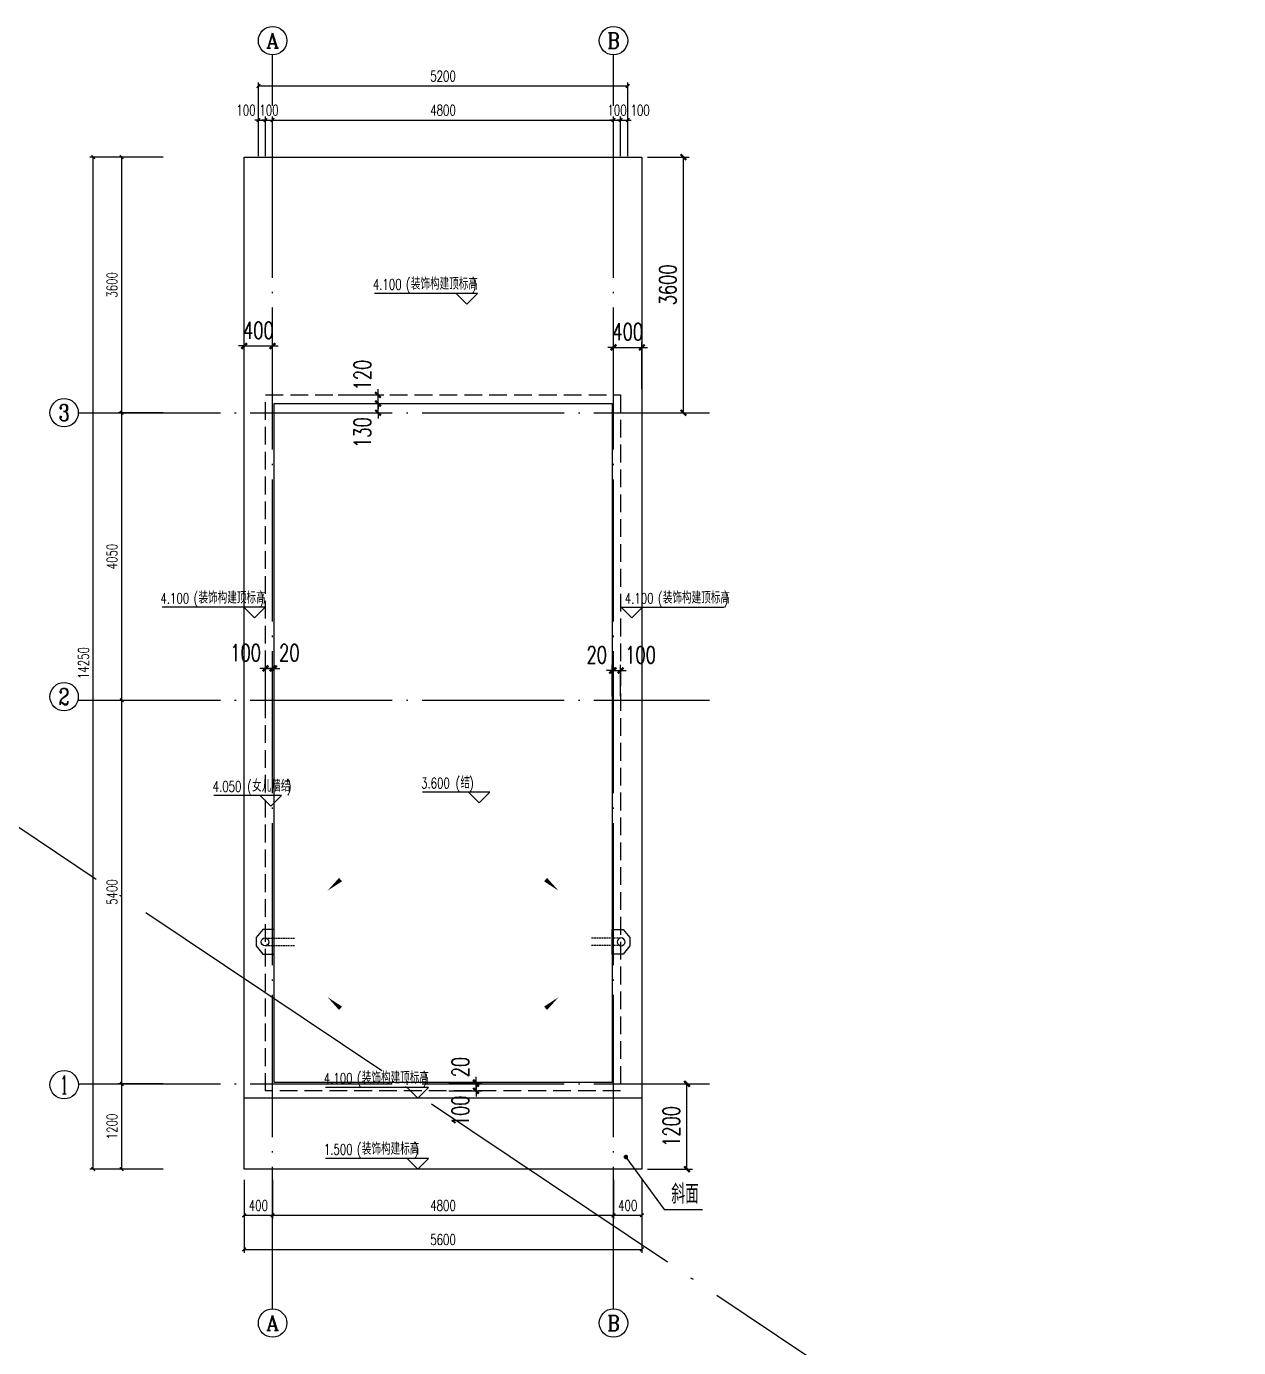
# Model space of a CAD drawing. Extents: x -1313754 to 847533, y 489853 to 941203.
# Drawn here: x 384080 to 401146, y 604807 to 623409 of the extents above; entities that cross this region are included whole.
import ezdxf
from ezdxf.enums import TextEntityAlignment as Align

# ---------------------------------------------------------------- set-up
doc = ezdxf.new("R2010")
doc.units = 0
doc.header["$LTSCALE"] = 1000
doc.header["$MEASUREMENT"] = 0
doc.linetypes.add('DASH', pattern=[0.35, 0.25, -0.1])
doc.linetypes.add('DOTE', pattern=[2.42, 2, -0.2, 0.02, -0.2])
doc.layers.get('Defpoints').update_dxf_attribs({"color": 210})
for name, color, linetype in [('A-AXIS-D', 1, 'Continuous'), ('A-AXIS-DOTE', 14, 'DOTE'), ('A-AXIS-DP', 126, 'Continuous'), ('A-AXIS-ELEV', 4, 'Continuous'), ('A-AXIS-SYMB', 3, 'Continuous'), ('A-DRAIN', 142, 'Continuous'), ('A-LIN-V', 9, 'Continuous'), ('A-SFCE', 30, 'Continuous'), ('AS-WALL', 40, 'Continuous'), ('PUB_TEXT', 7, 'Continuous')]:
    doc.layers.add(name, color=color, linetype=linetype)
doc.styles.add('_TCH_AXIS', font='COMPLEX', dxfattribs={"bigfont": 'GBCBIG'})
doc.styles.add('_TCH_DIM', font='SIMPLEX', dxfattribs={"bigfont": 'GBCBIG'})
doc.styles.add('_TCH_DIM_T3', font='SIMPLEX', dxfattribs={"width": 0.705882, "bigfont": 'GBCBIG'})
doc.dimstyles.new('_TCH_ARCH&&50', dxfattribs={"dimtxt": 148.75, "dimasz": 50, "dimexe": 50, "dimexo": 50, "dimgap": 63.125, "dimtad": 1, "dimdec": 0, "dimzin": 0, "dimdsep": 46, "dimtxsty": '_TCH_DIM_T3', "dimblk": 'ARCHTICK', "dimcen": 0.09, "dimclrt": 7, "dimazin": 2, "dimtfac": 1, "dimtdec": 0, "dimtix": 1, "dimtmove": 2, "dimatfit": 3, "dimfxl": 0, "dimtolj": 1, "dimtzin": 0, "dimarcsym": 0})
doc.dimstyles.new('_TCH_ARCH&&80', dxfattribs={"dimtxt": 238, "dimasz": 80, "dimexe": 80, "dimexo": 80, "dimgap": 101, "dimtad": 1, "dimdec": 0, "dimzin": 0, "dimdsep": 46, "dimtxsty": '_TCH_DIM_T3', "dimblk": 'ARCHTICK', "dimcen": 0.09, "dimclrt": 7, "dimazin": 2, "dimtfac": 1, "dimtdec": 0, "dimtix": 1, "dimtmove": 2, "dimatfit": 3, "dimfxl": 0, "dimtolj": 1, "dimtzin": 0, "dimarcsym": 0})

# ---------------------------------------------------------------- blocks, each defined once
blk = doc.blocks.new('A$C3AB27A69')
at = {"layer": 'A-DRAIN', "linetype": 'DASH', "ltscale": 0.1}
for points in [[(-50, -20), (-50, 390)], [(50, -20), (50, 390)]]:
    blk.add_lwpolyline(points, dxfattribs=at)
at = {"layer": 'A-DRAIN'}
blk.add_lwpolyline([(175, -57), (175, 100), (-175, 100), (-175, -57), (-59, -150), (59, -150)], close=True, dxfattribs=at)
blk.add_circle((1, -27), 55, dxfattribs=at)
blk = doc.blocks.new('_ArchTick')
at = {"color": 0, "linetype": 'ByBlock', "const_width": 0.4}
blk.add_lwpolyline([(-0.5, -0.5), (0.5, 0.5)], dxfattribs=at)
blk = doc.blocks.new('*D1701')
at = {"layer": 'A-AXIS-DP', "color": 0, "lineweight": -2}
for p, q in [((389030, 719850), (389030, 719930)), ((388470, 719850), (389110, 719850)), ((389030, 719720), (389030, 719850)), ((388470, 719720), (389110, 719720)), ((389030, 719720), (389030, 719640))]:
    blk.add_line(p, q, dxfattribs=at)
at = {"layer": 'Defpoints', "color": 0}
for p in [(388390, 719850), (389030, 719850), (388390, 719720)]:
    blk.add_point(p, dxfattribs=at)
at = {"layer": 'A-AXIS-DP', "color": 0, "lineweight": -2, "xscale": 80, "yscale": 80, "zscale": 80}
for p, rotation in [((389030, 719850), 270), ((389030, 719720), 90)]:
    blk.add_blockref('_ArchTick', p, dxfattribs=dict(at, rotation=rotation))
at = {"layer": 'A-AXIS-DP', "color": 7, "insert": (388810, 719440), "char_height": 238, "attachment_point": 5, "rotation": 90, "style": '_TCH_DIM_T3'}
blk.add_mtext('\\A1;130', dxfattribs=at)
blk = doc.blocks.new('*D1702')
at = {"layer": 'A-AXIS-DP', "color": 0, "lineweight": -2}
for p, q in [((388470, 719970), (389110, 719970)), ((389030, 719970), (389030, 720050)), ((389030, 719850), (389030, 719970)), ((388470, 719850), (389110, 719850)), ((389030, 719850), (389030, 719770))]:
    blk.add_line(p, q, dxfattribs=at)
at = {"layer": 'Defpoints', "color": 0}
for p in [(388390, 719970), (389030, 719970), (388390, 719850)]:
    blk.add_point(p, dxfattribs=at)
at = {"layer": 'A-AXIS-DP', "color": 0, "lineweight": -2, "xscale": 80, "yscale": 80, "zscale": 80}
for p, rotation in [((389030, 719970), 270), ((389030, 719850), 90)]:
    blk.add_blockref('_ArchTick', p, dxfattribs=dict(at, rotation=rotation))
at = {"layer": 'A-AXIS-DP', "color": 7, "insert": (388810, 720250), "char_height": 238, "attachment_point": 5, "rotation": 90, "style": '_TCH_DIM_T3'}
blk.add_mtext('\\A1;120', dxfattribs=at)
blk = doc.blocks.new('*D1703')
at = {"layer": 'A-AXIS-DP', "color": 0, "lineweight": -2}
for p, q in [((387446, 715640), (387446, 716200)), ((387546, 715640), (387546, 716200)), ((387446, 716120), (387366, 716120)), ((387446, 716120), (387546, 716120)), ((387546, 716120), (387626, 716120))]:
    blk.add_line(p, q, dxfattribs=at)
at = {"layer": 'Defpoints', "color": 0}
for p in [(387546, 716120), (387446, 715560), (387546, 715560)]:
    blk.add_point(p, dxfattribs=at)
at = {"layer": 'A-AXIS-DP', "color": 0, "lineweight": -2, "xscale": 80, "yscale": 80, "zscale": 80}
blk.add_blockref('_ArchTick', (387446, 716120), dxfattribs=at)
at = {"layer": 'A-AXIS-DP', "color": 0, "lineweight": -2, "xscale": 80, "yscale": 80, "zscale": 80, "rotation": 180}
blk.add_blockref('_ArchTick', (387546, 716120), dxfattribs=at)
at = {"layer": 'A-AXIS-DP', "color": 7, "insert": (387166, 716340), "char_height": 238, "attachment_point": 5, "style": '_TCH_DIM_T3'}
blk.add_mtext('\\A1;100', dxfattribs=at)
blk = doc.blocks.new('*D1704')
at = {"layer": 'A-AXIS-DP', "color": 0, "lineweight": -2}
for p, q in [((387546, 715640), (387546, 716200)), ((387566, 715640), (387566, 716200)), ((387546, 716120), (387466, 716120)), ((387546, 716120), (387566, 716120)), ((387566, 716120), (387646, 716120))]:
    blk.add_line(p, q, dxfattribs=at)
at = {"layer": 'Defpoints', "color": 0}
for p in [(387566, 716120), (387546, 715560), (387566, 715560)]:
    blk.add_point(p, dxfattribs=at)
at = {"layer": 'A-AXIS-DP', "color": 0, "lineweight": -2, "xscale": 80, "yscale": 80, "zscale": 80}
blk.add_blockref('_ArchTick', (387546, 716120), dxfattribs=at)
at = {"layer": 'A-AXIS-DP', "color": 0, "lineweight": -2, "xscale": 80, "yscale": 80, "zscale": 80, "rotation": 180}
blk.add_blockref('_ArchTick', (387566, 716120), dxfattribs=at)
at = {"layer": 'A-AXIS-DP', "color": 7, "insert": (387782, 716340), "char_height": 238, "attachment_point": 5, "style": '_TCH_DIM_T3'}
blk.add_mtext('\\A1;20', dxfattribs=at)
blk = doc.blocks.new('*D1705')
at = {"layer": 'A-AXIS-DP', "color": 0, "lineweight": -2}
for p, q in [((392326, 716090), (392246, 716090)), ((392326, 715730), (392326, 716170)), ((392326, 716090), (392346, 716090)), ((392346, 715730), (392346, 716170)), ((392346, 716090), (392426, 716090))]:
    blk.add_line(p, q, dxfattribs=at)
at = {"layer": 'Defpoints', "color": 0}
for p in [(392346, 716090), (392326, 715650), (392346, 715650)]:
    blk.add_point(p, dxfattribs=at)
at = {"layer": 'A-AXIS-DP', "color": 0, "lineweight": -2, "xscale": 80, "yscale": 80, "zscale": 80}
blk.add_blockref('_ArchTick', (392326, 716090), dxfattribs=at)
at = {"layer": 'A-AXIS-DP', "color": 0, "lineweight": -2, "xscale": 80, "yscale": 80, "zscale": 80, "rotation": 180}
blk.add_blockref('_ArchTick', (392346, 716090), dxfattribs=at)
at = {"layer": 'A-AXIS-DP', "color": 7, "insert": (392110, 716310), "char_height": 238, "attachment_point": 5, "style": '_TCH_DIM_T3'}
blk.add_mtext('\\A1;20', dxfattribs=at)
blk = doc.blocks.new('*D1706')
at = {"layer": 'A-AXIS-DP', "color": 0, "lineweight": -2}
for p, q in [((392346, 716090), (392266, 716090)), ((392346, 715730), (392346, 716170)), ((392346, 716090), (392446, 716090)), ((392446, 715730), (392446, 716170)), ((392446, 716090), (392526, 716090))]:
    blk.add_line(p, q, dxfattribs=at)
at = {"layer": 'Defpoints', "color": 0}
for p in [(392446, 716090), (392346, 715650), (392446, 715650)]:
    blk.add_point(p, dxfattribs=at)
at = {"layer": 'A-AXIS-DP', "color": 0, "lineweight": -2, "xscale": 80, "yscale": 80, "zscale": 80}
blk.add_blockref('_ArchTick', (392346, 716090), dxfattribs=at)
at = {"layer": 'A-AXIS-DP', "color": 0, "lineweight": -2, "xscale": 80, "yscale": 80, "zscale": 80, "rotation": 180}
blk.add_blockref('_ArchTick', (392446, 716090), dxfattribs=at)
at = {"layer": 'A-AXIS-DP', "color": 7, "insert": (392726, 716310), "char_height": 238, "attachment_point": 5, "style": '_TCH_DIM_T3'}
blk.add_mtext('\\A1;100', dxfattribs=at)
blk = doc.blocks.new('*D1707')
at = {"layer": 'A-AXIS-DP', "color": 0, "lineweight": -2}
for p, q in [((390026, 710270), (390490, 710270)), ((390410, 710270), (390410, 710350)), ((390410, 710170), (390410, 710270)), ((390026, 710170), (390490, 710170)), ((390410, 710170), (390410, 710090))]:
    blk.add_line(p, q, dxfattribs=at)
at = {"layer": 'Defpoints', "color": 0}
for p in [(389946, 710270), (390410, 710270), (389946, 710170)]:
    blk.add_point(p, dxfattribs=at)
at = {"layer": 'A-AXIS-DP', "color": 0, "lineweight": -2, "xscale": 80, "yscale": 80, "zscale": 80}
for p, rotation in [((390410, 710270), 270), ((390410, 710170), 90)]:
    blk.add_blockref('_ArchTick', p, dxfattribs=dict(at, rotation=rotation))
at = {"layer": 'A-AXIS-DP', "color": 7, "insert": (390190, 709890), "char_height": 238, "attachment_point": 5, "rotation": 90, "style": '_TCH_DIM_T3'}
blk.add_mtext('\\A1;100', dxfattribs=at)
blk = doc.blocks.new('*D1708')
at = {"layer": 'A-AXIS-DP', "color": 0, "lineweight": -2}
for p, q in [((390026, 710290), (390490, 710290)), ((390026, 710270), (390490, 710270)), ((390410, 710290), (390410, 710370)), ((390410, 710270), (390410, 710290)), ((390410, 710270), (390410, 710190))]:
    blk.add_line(p, q, dxfattribs=at)
at = {"layer": 'Defpoints', "color": 0}
for p in [(389946, 710290), (389946, 710270), (390410, 710290)]:
    blk.add_point(p, dxfattribs=at)
at = {"layer": 'A-AXIS-DP', "color": 0, "lineweight": -2, "xscale": 80, "yscale": 80, "zscale": 80}
for p, rotation in [((390410, 710290), 270), ((390410, 710270), 90)]:
    blk.add_blockref('_ArchTick', p, dxfattribs=dict(at, rotation=rotation))
at = {"layer": 'A-AXIS-DP', "color": 7, "insert": (390190, 710506), "char_height": 238, "attachment_point": 5, "rotation": 90, "style": '_TCH_DIM_T3'}
blk.add_mtext('\\A1;20', dxfattribs=at)
blk = doc.blocks.new('*D1709')
at = {"layer": 'A-AXIS-DP', "color": 0, "lineweight": -2}
for p, q in [((392826, 723320), (393410, 723320)), ((393330, 719720), (393330, 723320)), ((392826, 719720), (393410, 719720))]:
    blk.add_line(p, q, dxfattribs=at)
at = {"layer": 'Defpoints', "color": 0}
for p in [(392746, 723320), (393330, 723320), (392746, 719720)]:
    blk.add_point(p, dxfattribs=at)
at = {"layer": 'A-AXIS-DP', "color": 0, "lineweight": -2, "xscale": 80, "yscale": 80, "zscale": 80}
for p, rotation in [((393330, 723320), 90), ((393330, 719720), 270)]:
    blk.add_blockref('_ArchTick', p, dxfattribs=dict(at, rotation=rotation))
at = {"layer": 'A-AXIS-DP', "color": 7, "insert": (393110, 721520), "char_height": 238, "attachment_point": 5, "rotation": 90, "style": '_TCH_DIM_T3'}
blk.add_mtext('\\A1;3600', dxfattribs=at)
blk = doc.blocks.new('*D1710')
at = {"layer": 'A-AXIS-DP', "color": 0, "lineweight": -2}
for p, q in [((392826, 710270), (393460, 710270)), ((393380, 709070), (393380, 710270)), ((392826, 709070), (393460, 709070))]:
    blk.add_line(p, q, dxfattribs=at)
at = {"layer": 'Defpoints', "color": 0}
for p in [(392746, 710270), (393380, 710270), (392746, 709070)]:
    blk.add_point(p, dxfattribs=at)
at = {"layer": 'A-AXIS-DP', "color": 0, "lineweight": -2, "xscale": 80, "yscale": 80, "zscale": 80}
for p, rotation in [((393380, 710270), 90), ((393380, 709070), 270)]:
    blk.add_blockref('_ArchTick', p, dxfattribs=dict(at, rotation=rotation))
at = {"layer": 'A-AXIS-DP', "color": 7, "insert": (393160, 709670), "char_height": 238, "attachment_point": 5, "rotation": 90, "style": '_TCH_DIM_T3'}
blk.add_mtext('\\A1;1200', dxfattribs=at)
blk = doc.blocks.new('*D1711')
at = {"layer": 'A-AXIS-DP', "color": 0, "lineweight": -2}
for p, q in [((387146, 720050), (387146, 720740)), ((387546, 720050), (387546, 720740)), ((387146, 720660), (387066, 720660)), ((387146, 720660), (387546, 720660)), ((387546, 720660), (387626, 720660))]:
    blk.add_line(p, q, dxfattribs=at)
at = {"layer": 'Defpoints', "color": 0}
for p in [(387546, 720660), (387146, 719970), (387546, 719970)]:
    blk.add_point(p, dxfattribs=at)
at = {"layer": 'A-AXIS-DP', "color": 0, "lineweight": -2, "xscale": 80, "yscale": 80, "zscale": 80}
blk.add_blockref('_ArchTick', (387146, 720660), dxfattribs=at)
at = {"layer": 'A-AXIS-DP', "color": 0, "lineweight": -2, "xscale": 80, "yscale": 80, "zscale": 80, "rotation": 180}
blk.add_blockref('_ArchTick', (387546, 720660), dxfattribs=at)
at = {"layer": 'A-AXIS-DP', "color": 7, "insert": (387346, 720880), "char_height": 238, "attachment_point": 5, "style": '_TCH_DIM_T3'}
blk.add_mtext('\\A1;400', dxfattribs=at)
blk = doc.blocks.new('*D1712')
at = {"layer": 'A-AXIS-DP', "color": 0, "lineweight": -2}
for p, q in [((392346, 720050), (392346, 720720)), ((392746, 720050), (392746, 720720)), ((392346, 720640), (392266, 720640)), ((392346, 720640), (392746, 720640)), ((392746, 720640), (392826, 720640))]:
    blk.add_line(p, q, dxfattribs=at)
at = {"layer": 'Defpoints', "color": 0}
for p in [(392746, 720640), (392346, 719970), (392746, 719970)]:
    blk.add_point(p, dxfattribs=at)
at = {"layer": 'A-AXIS-DP', "color": 0, "lineweight": -2, "xscale": 80, "yscale": 80, "zscale": 80}
blk.add_blockref('_ArchTick', (392346, 720640), dxfattribs=at)
at = {"layer": 'A-AXIS-DP', "color": 0, "lineweight": -2, "xscale": 80, "yscale": 80, "zscale": 80, "rotation": 180}
blk.add_blockref('_ArchTick', (392746, 720640), dxfattribs=at)
at = {"layer": 'A-AXIS-DP', "color": 7, "insert": (392546, 720860), "char_height": 238, "attachment_point": 5, "style": '_TCH_DIM_T3'}
blk.add_mtext('\\A1;400', dxfattribs=at)
blk = doc.blocks.new('*D1462')
at = {"layer": 'A-AXIS-D', "color": 0, "lineweight": -2}
for p, q in [((106744, -196300), (106108, -196300)), ((106158, -197500), (106158, -196300)), ((106744, -197500), (106108, -197500))]:
    blk.add_line(p, q, dxfattribs=at)
at = {"layer": 'Defpoints', "color": 0}
for p in [(106158, -196300), (106794, -196300), (106794, -197500)]:
    blk.add_point(p, dxfattribs=at)
at = {"layer": 'A-AXIS-D', "color": 0, "lineweight": -2, "xscale": 50, "yscale": 50, "zscale": 50}
for p, rotation in [((106158, -196300), 90), ((106158, -197500), 270)]:
    blk.add_blockref('_ArchTick', p, dxfattribs=dict(at, rotation=rotation))
at = {"layer": 'A-AXIS-D', "color": 7, "insert": (106021, -196900), "char_height": 148.8, "attachment_point": 5, "rotation": 90, "style": '_TCH_DIM_T3'}
blk.add_mtext('\\A1;1200', dxfattribs=at)
blk = doc.blocks.new('*D1463')
at = {"layer": 'A-AXIS-D', "color": 0, "lineweight": -2}
for p, q in [((106744, -190900), (106108, -190900)), ((106158, -196300), (106158, -190900)), ((106744, -196300), (106108, -196300))]:
    blk.add_line(p, q, dxfattribs=at)
at = {"layer": 'Defpoints', "color": 0}
for p in [(106158, -190900), (106794, -190900), (106794, -196300)]:
    blk.add_point(p, dxfattribs=at)
at = {"layer": 'A-AXIS-D', "color": 0, "lineweight": -2, "xscale": 50, "yscale": 50, "zscale": 50}
for p, rotation in [((106158, -190900), 90), ((106158, -196300), 270)]:
    blk.add_blockref('_ArchTick', p, dxfattribs=dict(at, rotation=rotation))
at = {"layer": 'A-AXIS-D', "color": 7, "insert": (106021, -193600), "char_height": 148.8, "attachment_point": 5, "rotation": 90, "style": '_TCH_DIM_T3'}
blk.add_mtext('\\A1;5400', dxfattribs=at)
blk = doc.blocks.new('*D1464')
at = {"layer": 'A-AXIS-D', "color": 0, "lineweight": -2}
for p, q in [((106744, -186850), (106108, -186850)), ((106158, -190900), (106158, -186850)), ((106744, -190900), (106108, -190900))]:
    blk.add_line(p, q, dxfattribs=at)
at = {"layer": 'Defpoints', "color": 0}
for p in [(106158, -186850), (106794, -186850), (106794, -190900)]:
    blk.add_point(p, dxfattribs=at)
at = {"layer": 'A-AXIS-D', "color": 0, "lineweight": -2, "xscale": 50, "yscale": 50, "zscale": 50}
for p, rotation in [((106158, -186850), 90), ((106158, -190900), 270)]:
    blk.add_blockref('_ArchTick', p, dxfattribs=dict(at, rotation=rotation))
at = {"layer": 'A-AXIS-D', "color": 7, "insert": (106021, -188875), "char_height": 148.8, "attachment_point": 5, "rotation": 90, "style": '_TCH_DIM_T3'}
blk.add_mtext('\\A1;4050', dxfattribs=at)
blk = doc.blocks.new('*D1465')
at = {"layer": 'A-AXIS-D', "color": 0, "lineweight": -2}
for p, q in [((106744, -183250), (106108, -183250)), ((106158, -186850), (106158, -183250)), ((106744, -186850), (106108, -186850))]:
    blk.add_line(p, q, dxfattribs=at)
at = {"layer": 'Defpoints', "color": 0}
for p in [(106158, -183250), (106794, -183250), (106794, -186850)]:
    blk.add_point(p, dxfattribs=at)
at = {"layer": 'A-AXIS-D', "color": 0, "lineweight": -2, "xscale": 50, "yscale": 50, "zscale": 50}
for p, rotation in [((106158, -183250), 90), ((106158, -186850), 270)]:
    blk.add_blockref('_ArchTick', p, dxfattribs=dict(at, rotation=rotation))
at = {"layer": 'A-AXIS-D', "color": 7, "insert": (106021, -185050), "char_height": 148.8, "attachment_point": 5, "rotation": 90, "style": '_TCH_DIM_T3'}
blk.add_mtext('\\A1;3600', dxfattribs=at)
blk = doc.blocks.new('*D1466')
at = {"layer": 'A-AXIS-D', "color": 0, "lineweight": -2}
for p, q in [((113082, -197650), (113082, -198201)), ((113482, -197650), (113482, -198201)), ((113082, -198151), (113482, -198151))]:
    blk.add_line(p, q, dxfattribs=at)
at = {"layer": 'Defpoints', "color": 0}
for p in [(113082, -197600), (113482, -197600), (113482, -198151)]:
    blk.add_point(p, dxfattribs=at)
at = {"layer": 'A-AXIS-D', "color": 0, "lineweight": -2, "xscale": 50, "yscale": 50, "zscale": 50, "rotation": 180}
blk.add_blockref('_ArchTick', (113082, -198151), dxfattribs=at)
at = {"layer": 'A-AXIS-D', "color": 0, "lineweight": -2, "xscale": 50, "yscale": 50, "zscale": 50}
blk.add_blockref('_ArchTick', (113482, -198151), dxfattribs=at)
at = {"layer": 'A-AXIS-D', "color": 7, "insert": (113282, -198013), "char_height": 148.8, "attachment_point": 5, "style": '_TCH_DIM_T3'}
blk.add_mtext('\\A1;400', dxfattribs=at)
blk = doc.blocks.new('*D1467')
at = {"layer": 'A-AXIS-D', "color": 0, "lineweight": -2}
for p, q in [((108282, -197650), (108282, -198201)), ((113082, -197650), (113082, -198201)), ((108282, -198151), (113082, -198151))]:
    blk.add_line(p, q, dxfattribs=at)
at = {"layer": 'Defpoints', "color": 0}
for p in [(108282, -197600), (113082, -197600), (113082, -198151)]:
    blk.add_point(p, dxfattribs=at)
at = {"layer": 'A-AXIS-D', "color": 0, "lineweight": -2, "xscale": 50, "yscale": 50, "zscale": 50, "rotation": 180}
blk.add_blockref('_ArchTick', (108282, -198151), dxfattribs=at)
at = {"layer": 'A-AXIS-D', "color": 0, "lineweight": -2, "xscale": 50, "yscale": 50, "zscale": 50}
blk.add_blockref('_ArchTick', (113082, -198151), dxfattribs=at)
at = {"layer": 'A-AXIS-D', "color": 7, "insert": (110682, -198013), "char_height": 148.8, "attachment_point": 5, "style": '_TCH_DIM_T3'}
blk.add_mtext('\\A1;4800', dxfattribs=at)
blk = doc.blocks.new('*D1468')
at = {"layer": 'A-AXIS-D', "color": 0, "lineweight": -2}
for p, q in [((107882, -197650), (107882, -198201)), ((108282, -197650), (108282, -198201)), ((107882, -198151), (108282, -198151))]:
    blk.add_line(p, q, dxfattribs=at)
at = {"layer": 'Defpoints', "color": 0}
for p in [(107882, -197600), (108282, -197600), (108282, -198151)]:
    blk.add_point(p, dxfattribs=at)
at = {"layer": 'A-AXIS-D', "color": 0, "lineweight": -2, "xscale": 50, "yscale": 50, "zscale": 50, "rotation": 180}
blk.add_blockref('_ArchTick', (107882, -198151), dxfattribs=at)
at = {"layer": 'A-AXIS-D', "color": 0, "lineweight": -2, "xscale": 50, "yscale": 50, "zscale": 50}
blk.add_blockref('_ArchTick', (108282, -198151), dxfattribs=at)
at = {"layer": 'A-AXIS-D', "color": 7, "insert": (108082, -198013), "char_height": 148.8, "attachment_point": 5, "style": '_TCH_DIM_T3'}
blk.add_mtext('\\A1;400', dxfattribs=at)
blk = doc.blocks.new('*D1469')
at = {"layer": 'A-AXIS-D', "color": 0, "lineweight": -2}
for p, q in [((107882, -197650), (107882, -198681)), ((113482, -197650), (113482, -198681)), ((107882, -198631), (113482, -198631))]:
    blk.add_line(p, q, dxfattribs=at)
at = {"layer": 'Defpoints', "color": 0}
for p in [(107882, -197600), (113482, -197600), (113482, -198631)]:
    blk.add_point(p, dxfattribs=at)
at = {"layer": 'A-AXIS-D', "color": 0, "lineweight": -2, "xscale": 50, "yscale": 50, "zscale": 50, "rotation": 180}
blk.add_blockref('_ArchTick', (107882, -198631), dxfattribs=at)
at = {"layer": 'A-AXIS-D', "color": 0, "lineweight": -2, "xscale": 50, "yscale": 50, "zscale": 50}
blk.add_blockref('_ArchTick', (113482, -198631), dxfattribs=at)
at = {"layer": 'A-AXIS-D', "color": 7, "insert": (110682, -198493), "char_height": 148.8, "attachment_point": 5, "style": '_TCH_DIM_T3'}
blk.add_mtext('\\A1;5600', dxfattribs=at)
blk = doc.blocks.new('*D1470')
at = {"layer": 'A-AXIS-D', "color": 0, "lineweight": -2}
for p, q in [((106744, -183250), (105708, -183250)), ((105758, -197500), (105758, -183250)), ((106744, -197500), (105708, -197500))]:
    blk.add_line(p, q, dxfattribs=at)
at = {"layer": 'Defpoints', "color": 0}
for p in [(105758, -183250), (106794, -183250), (106794, -197500)]:
    blk.add_point(p, dxfattribs=at)
at = {"layer": 'A-AXIS-D', "color": 0, "lineweight": -2, "xscale": 50, "yscale": 50, "zscale": 50}
for p, rotation in [((105758, -183250), 90), ((105758, -197500), 270)]:
    blk.add_blockref('_ArchTick', p, dxfattribs=dict(at, rotation=rotation))
at = {"layer": 'A-AXIS-D', "color": 7, "insert": (105621, -190375), "char_height": 148.8, "attachment_point": 5, "rotation": 90, "style": '_TCH_DIM_T3'}
blk.add_mtext('\\A1;14250', dxfattribs=at)
blk = doc.blocks.new('*D1471')
at = {"layer": 'A-AXIS-D', "color": 0, "lineweight": -2}
for p, q in [((113182, -182729), (113132, -182729)), ((113182, -183240), (113182, -182679)), ((113182, -182729), (113282, -182729)), ((113282, -183240), (113282, -182679)), ((113282, -182729), (113332, -182729))]:
    blk.add_line(p, q, dxfattribs=at)
at = {"layer": 'Defpoints', "color": 0}
for p in [(113282, -182729), (113182, -183290), (113282, -183290)]:
    blk.add_point(p, dxfattribs=at)
at = {"layer": 'A-AXIS-D', "color": 0, "lineweight": -2, "xscale": 50, "yscale": 50, "zscale": 50}
blk.add_blockref('_ArchTick', (113182, -182729), dxfattribs=at)
at = {"layer": 'A-AXIS-D', "color": 0, "lineweight": -2, "xscale": 50, "yscale": 50, "zscale": 50, "rotation": 180}
blk.add_blockref('_ArchTick', (113282, -182729), dxfattribs=at)
at = {"layer": 'A-AXIS-D', "color": 7, "insert": (113457, -182591), "char_height": 148.8, "attachment_point": 5, "style": '_TCH_DIM_T3'}
blk.add_mtext('\\A1;100', dxfattribs=at)
blk = doc.blocks.new('*D1472')
at = {"layer": 'A-AXIS-D', "color": 0, "lineweight": -2}
for p, q in [((113082, -182729), (113032, -182729)), ((113082, -183240), (113082, -182679)), ((113082, -182729), (113182, -182729)), ((113182, -183240), (113182, -182679)), ((113182, -182729), (113232, -182729))]:
    blk.add_line(p, q, dxfattribs=at)
at = {"layer": 'Defpoints', "color": 0}
for p in [(113182, -182729), (113082, -183290), (113182, -183290)]:
    blk.add_point(p, dxfattribs=at)
at = {"layer": 'A-AXIS-D', "color": 0, "lineweight": -2, "xscale": 50, "yscale": 50, "zscale": 50}
blk.add_blockref('_ArchTick', (113082, -182729), dxfattribs=at)
at = {"layer": 'A-AXIS-D', "color": 0, "lineweight": -2, "xscale": 50, "yscale": 50, "zscale": 50, "rotation": 180}
blk.add_blockref('_ArchTick', (113182, -182729), dxfattribs=at)
at = {"layer": 'A-AXIS-D', "color": 7, "insert": (113132, -182591), "char_height": 148.8, "attachment_point": 5, "style": '_TCH_DIM_T3'}
blk.add_mtext('\\A1;100', dxfattribs=at)
blk = doc.blocks.new('*D1473')
at = {"layer": 'A-AXIS-D', "color": 0, "lineweight": -2}
for p, q in [((108282, -183240), (108282, -182679)), ((108282, -182729), (113082, -182729)), ((113082, -183240), (113082, -182679))]:
    blk.add_line(p, q, dxfattribs=at)
at = {"layer": 'Defpoints', "color": 0}
for p in [(113082, -182729), (108282, -183290), (113082, -183290)]:
    blk.add_point(p, dxfattribs=at)
at = {"layer": 'A-AXIS-D', "color": 0, "lineweight": -2, "xscale": 50, "yscale": 50, "zscale": 50, "rotation": 180}
blk.add_blockref('_ArchTick', (108282, -182729), dxfattribs=at)
at = {"layer": 'A-AXIS-D', "color": 0, "lineweight": -2, "xscale": 50, "yscale": 50, "zscale": 50}
blk.add_blockref('_ArchTick', (113082, -182729), dxfattribs=at)
at = {"layer": 'A-AXIS-D', "color": 7, "insert": (110682, -182591), "char_height": 148.8, "attachment_point": 5, "style": '_TCH_DIM_T3'}
blk.add_mtext('\\A1;4800', dxfattribs=at)
blk = doc.blocks.new('*D1474')
at = {"layer": 'A-AXIS-D', "color": 0, "lineweight": -2}
for p, q in [((108182, -182729), (108132, -182729)), ((108182, -183240), (108182, -182679)), ((108182, -182729), (108282, -182729)), ((108282, -183240), (108282, -182679)), ((108282, -182729), (108332, -182729))]:
    blk.add_line(p, q, dxfattribs=at)
at = {"layer": 'Defpoints', "color": 0}
for p in [(108282, -182729), (108182, -183290), (108282, -183290)]:
    blk.add_point(p, dxfattribs=at)
at = {"layer": 'A-AXIS-D', "color": 0, "lineweight": -2, "xscale": 50, "yscale": 50, "zscale": 50}
blk.add_blockref('_ArchTick', (108182, -182729), dxfattribs=at)
at = {"layer": 'A-AXIS-D', "color": 0, "lineweight": -2, "xscale": 50, "yscale": 50, "zscale": 50, "rotation": 180}
blk.add_blockref('_ArchTick', (108282, -182729), dxfattribs=at)
at = {"layer": 'A-AXIS-D', "color": 7, "insert": (108232, -182591), "char_height": 148.8, "attachment_point": 5, "style": '_TCH_DIM_T3'}
blk.add_mtext('\\A1;100', dxfattribs=at)
blk = doc.blocks.new('*D1475')
at = {"layer": 'A-AXIS-D', "color": 0, "lineweight": -2}
for p, q in [((108083, -182729), (108033, -182729)), ((108083, -183240), (108083, -182679)), ((108083, -182729), (108182, -182729)), ((108182, -183240), (108182, -182679)), ((108182, -182729), (108232, -182729))]:
    blk.add_line(p, q, dxfattribs=at)
at = {"layer": 'Defpoints', "color": 0}
for p in [(108182, -182729), (108083, -183290), (108182, -183290)]:
    blk.add_point(p, dxfattribs=at)
at = {"layer": 'A-AXIS-D', "color": 0, "lineweight": -2, "xscale": 50, "yscale": 50, "zscale": 50}
blk.add_blockref('_ArchTick', (108083, -182729), dxfattribs=at)
at = {"layer": 'A-AXIS-D', "color": 0, "lineweight": -2, "xscale": 50, "yscale": 50, "zscale": 50, "rotation": 180}
blk.add_blockref('_ArchTick', (108182, -182729), dxfattribs=at)
at = {"layer": 'A-AXIS-D', "color": 7, "insert": (107908, -182591), "char_height": 148.8, "attachment_point": 5, "style": '_TCH_DIM_T3'}
blk.add_mtext('\\A1;100', dxfattribs=at)
blk = doc.blocks.new('*D1476')
at = {"layer": 'A-AXIS-D', "color": 0, "lineweight": -2}
for p, q in [((108083, -183240), (108083, -182199)), ((108083, -182249), (113282, -182249)), ((113282, -183240), (113282, -182199))]:
    blk.add_line(p, q, dxfattribs=at)
at = {"layer": 'Defpoints', "color": 0}
for p in [(113282, -182249), (108083, -183290), (113282, -183290)]:
    blk.add_point(p, dxfattribs=at)
at = {"layer": 'A-AXIS-D', "color": 0, "lineweight": -2, "xscale": 50, "yscale": 50, "zscale": 50, "rotation": 180}
blk.add_blockref('_ArchTick', (108083, -182249), dxfattribs=at)
at = {"layer": 'A-AXIS-D', "color": 0, "lineweight": -2, "xscale": 50, "yscale": 50, "zscale": 50}
blk.add_blockref('_ArchTick', (113282, -182249), dxfattribs=at)
at = {"layer": 'A-AXIS-D', "color": 7, "insert": (110682, -182111), "char_height": 148.8, "attachment_point": 5, "style": '_TCH_DIM_T3'}
blk.add_mtext('\\A1;5200', dxfattribs=at)
blk = doc.blocks.new('342342432')
at = {"layer": 'A-AXIS-ELEV'}
for p, q in [((390430, 721400), (388980, 721400)), ((390280, 721250), (390130, 721400)), ((390280, 721250), (390430, 721400)), ((387440, 716980), (385990, 716980)), ((387290, 716830), (387140, 716980)), ((387290, 716830), (387440, 716980)), ((392602, 716830), (392452, 716980)), ((392452, 716980), (393902, 716980)), ((392602, 716830), (392752, 716980)), ((390604.1, 714376.7), (389655, 714376.7)), ((390454.1, 714226.7), (390304.1, 714376.7)), ((390454.1, 714226.7), (390604.1, 714376.7)), ((387670, 714330), (386720.9, 714330)), ((387520, 714180), (387370, 714330)), ((387520, 714180), (387670, 714330)), ((389740, 710220.3), (388290, 710220.3)), ((389590, 710070.3), (389440, 710220.3)), ((389590, 710070.3), (389740, 710220.3)), ((389740, 709220.3), (388290, 709220.3)), ((389590, 709070.3), (389440, 709220.3)), ((389590, 709070.3), (389740, 709220.3))]:
    blk.add_line(p, q, dxfattribs=at)
at = {"layer": 'A-AXIS-SYMB'}
for p, q in [((392520, 709240), (393060, 708500)), ((393060, 708500), (393600, 708500))]:
    blk.add_line(p, q, dxfattribs=at)
for points in [[(389280, 713810, 0, 0, 0), (388320, 712990, 0, 64, 0), (388502.5, 713145.9, 0, 0, 0)], [(390611.6, 713810, 0, 0, 0), (391571.6, 712990, 0, 64, 0), (391389.1, 713145.9, 0, 0, 0)], [(389280, 710670, 0, 0, 0), (388320, 711490, 0, 64, 0), (388502.5, 711334.1, 0, 0, 0)], [(390611.6, 710670, 0, 0, 0), (391571.6, 711490, 0, 64, 0), (391389.1, 711334.1, 0, 0, 0)]]:
    blk.add_lwpolyline(points, format="xyseb", dxfattribs=at)
at = {"layer": 'A-AXIS-SYMB', "const_width": 32}
blk.add_lwpolyline([(392510.6, 709252.9, 1), (392529.4, 709227.1, 1)], format="xyb", close=True, dxfattribs=at)
at = {"layer": 'A-LIN-V'}
blk.add_line((392745.8, 710070.3), (387145.8, 710070.3), dxfattribs=at)
blk.add_lwpolyline([(387145.8, 723320), (392745.8, 723320), (392745.8, 709070.3), (387145.8, 709070.3)], close=True, dxfattribs=at)
at = {"layer": 'A-SFCE', "linetype": 'DASH'}
blk.add_lwpolyline([(392445.8, 710170.3), (387446.1, 710170.3), (387446.1, 719970.3), (392445.8, 719970.3)], close=True, dxfattribs=at)
at = {"layer": 'A-SFCE'}
blk.add_lwpolyline([(392325.8, 710290.3), (387566.1, 710290.3), (387566.1, 719850.3), (392325.8, 719850.3)], close=True, dxfattribs=at)
at = {"layer": 'A-DRAIN', "rotation": 270}
blk.add_blockref('A$C3AB27A69', (387466.1, 712270.3), dxfattribs=at)
at = {"layer": 'A-DRAIN', "xscale": -1, "rotation": 90}
blk.add_blockref('A$C3AB27A69', (392425.5, 712270.3), dxfattribs=at)
at = {"layer": 'PUB_TEXT', "style": '_TCH_DIM', "width": 0.705882}
for s, height, p in [('4.100', 148.75, (388957.5, 721452.5)), ('(', 148.8, (389422.5, 721452.5)), (')', 148.8, (390352.6, 721452.5)), ('4.100', 148.75, (385967.5, 717032.5)), ('(', 148.8, (386432.5, 717032.5)), (')', 148.8, (387362.6, 717032.5)), ('4.100', 148.75, (392505, 717032.5)), ('(', 148.8, (392970, 717032.5)), (')', 148.8, (393900.1, 717032.5)), ('4.050', 148.75, (386702.4, 714382.5)), ('(', 148.8, (387187.4, 714382.5)), (')', 148.8, (387748.9, 714382.5)), ('3.600', 148.75, (389636.5, 714429.2)), ('(', 148.8, (390121.5, 714429.2)), (')', 148.8, (390314.4, 714429.2)), ('(', 148.8, (388732.5, 710272.8)), (')', 148.8, (389662.6, 710272.8)), ('4.100', 148.75, (388267.5, 710272.8)), ('1.500', 148.75, (388267.5, 709272.8)), ('(', 148.8, (388732.5, 709272.8)), (')', 148.8, (389539.7, 709272.8))]:
    blk.add_text(s, height=height, dxfattribs=at).set_placement(p)
at = {"layer": 'PUB_TEXT', "style": '_TCH_DIM'}
for s, height, p in [('装饰构建顶标高', 168.79, (389492.5, 721452.5)), ('装饰构建顶标高', 168.79, (386502.5, 717032.5)), ('装饰构建顶标高', 168.79, (393040, 717032.5)), ('女儿墙结', 168.79, (387257.4, 714382.5)), ('结', 168.8, (390191.5, 714429.2)), ('装饰构建顶标高', 168.79, (388802.5, 710272.8)), ('装饰构建标高', 168.79, (388802.5, 709272.8)), ('斜面', 270.07, (393158.6, 708584))]:
    blk.add_text(s, height=height, dxfattribs=at).set_placement(p)
at = {"layer": 'A-AXIS-DP'}
for p1, p2, distance, picture, middle in [((392745.8, 719720), (392745.8, 723320), -584.2, '*D1709', (393110, 721520)), ((387145.8, 719970.3), (387545.8, 719970.3), 689.7, '*D1711', (387345.8, 720880)), ((392345.8, 719970.3), (392745.8, 719970.3), 669.7, '*D1712', (392545.8, 720860)), ((392745.8, 709070.3), (392745.8, 710270.3), -634.2, '*D1710', (393160, 709670.3))]:
    dim = blk.add_aligned_dim(p1=p1, p2=p2, distance=distance, dimstyle='_TCH_ARCH&&80', dxfattribs=at)
    dim.commit()
    dim.dimension.update_dxf_attribs({"geometry": picture, "text_midpoint": middle})
for base, p1, p2, angle, picture, middle in [((389030, 719970.3), (388390, 719850.3), (388390, 719970.3), 90, '*D1702', (388810, 720250.3)), ((389030, 719850.3), (388390, 719720), (388390, 719850.3), 90, '*D1701', (388810, 719440)), ((387545.8, 716120), (387446.1, 715560), (387545.8, 715560), 0, '*D1703', (387166.1, 716340)), ((387566.1, 716120), (387545.8, 715560), (387566.1, 715560), 0, '*D1704', (387782.1, 716340)), ((392345.8, 716090), (392325.8, 715650), (392345.8, 715650), 0, '*D1705', (392109.8, 716310)), ((392445.8, 716090), (392345.8, 715650), (392445.8, 715650), 0, '*D1706', (392725.8, 716310)), ((390410, 710290.3), (389946, 710270.3), (389946, 710290.3), 90, '*D1708', (390190, 710506.3)), ((390410, 710270.3), (389946, 710170.3), (389946, 710270.3), 90, '*D1707', (390190, 709890.3))]:
    dim = blk.add_linear_dim(base=base, p1=p1, p2=p2, angle=angle, dimstyle='_TCH_ARCH&&80', dxfattribs=at)
    dim.commit()
    dim.dimension.update_dxf_attribs({"geometry": picture, "text_midpoint": middle, "dimtype": 161})
blk = doc.blocks.new('dote')
at = {"layer": 'A-AXIS-D'}
for centre in [(108282.2, -181610.8), (113082.2, -181610.8), (105347.2, -186850), (105347.2, -190849.1), (105347.6, -196312.4), (108282.2, -199668.5), (113082.2, -199668.5)]:
    blk.add_circle(centre, 200, dxfattribs=at)
at = {"layer": 'A-AXIS-DOTE'}
for p, q in [((108282.2, -199468.5), (108282.2, -181810.8)), ((113082.2, -199468.5), (113082.2, -181810.8)), ((105547.2, -186850), (114434.2, -186850)), ((105547.2, -190899.7), (114434.2, -190899.7)), ((105547.2, -196299.7), (114434.2, -196299.7))]:
    blk.add_line(p, q, dxfattribs=at)
at = {"layer": 'A-AXIS-DOTE', "ltscale": 2}
blk.add_line((121882.2, -204200), (91886.2, -184100), dxfattribs=at)
at = {"layer": 'PUB_TEXT', "style": '_TCH_AXIS'}
for s, height, p, p2 in [('A', 212.6, (108191.1, -181717.1), (108373.3, -181717.1)), ('B', 217.6, (112994.1, -181719.6), (113170.3, -181719.6)), ('3', 233, (105269.5, -186966.5), (105424.8, -186966.5)), ('2', 233, (105269.5, -190965.5), (105424.8, -190965.5)), ('1', 257.4, (105292.4, -196441.1), (105402.7, -196441.1)), ('A', 212.6, (108191.1, -199774.8), (108373.3, -199774.8)), ('B', 217.6, (112994.1, -199777.3), (113170.3, -199777.3))]:
    blk.add_text(s, height=height, dxfattribs=at).set_placement(p, p2, align=Align.FIT)
at = {"layer": 'A-AXIS-D'}
for p1, p2, distance, picture, middle in [((108082.5, -183289.7), (113282.2, -183289.7), 1041.1, '*D1476', (110682.4, -182111.1)), ((108182.2, -183289.7), (108282.2, -183289.7), 561.1, '*D1474', (108232.2, -182591.1)), ((108282.2, -183289.7), (113082.2, -183289.7), 561.1, '*D1473', (110682.2, -182591.1)), ((113082.2, -183289.7), (113182.2, -183289.7), 561.1, '*D1472', (113132.2, -182591.1)), ((106794.2, -197499.7), (106794.2, -183250), 1036, '*D1470', (105620.7, -190374.8)), ((106794.2, -186850), (106794.2, -183250), 636, '*D1465', (106020.7, -185050)), ((106794.2, -190899.7), (106794.2, -186850), 636, '*D1464', (106020.7, -188874.8)), ((106794.2, -196299.7), (106794.2, -190899.7), 636, '*D1463', (106020.7, -193599.7)), ((106794.2, -197499.7), (106794.2, -196299.7), 636, '*D1462', (106020.7, -196899.7)), ((107882.2, -197599.7), (108282.2, -197599.7), -551.1, '*D1468', (108082.2, -198013.2)), ((107882.2, -197599.7), (113482.2, -197599.7), -1031.1, '*D1469', (110682.2, -198493.2)), ((108282.2, -197599.7), (113082.2, -197599.7), -551.1, '*D1467', (110682.2, -198013.2)), ((113082.2, -197599.7), (113482.2, -197599.7), -551.1, '*D1466', (113282.2, -198013.2))]:
    dim = blk.add_aligned_dim(p1=p1, p2=p2, distance=distance, dimstyle='_TCH_ARCH&&50', dxfattribs=at)
    dim.commit()
    dim.dimension.update_dxf_attribs({"geometry": picture, "text_midpoint": middle})
for base, p1, p2, picture, middle in [((108182.2, -182728.6), (108082.5, -183289.7), (108182.2, -183289.7), '*D1475', (107907.5, -182591.1)), ((113282.2, -182728.6), (113182.2, -183289.7), (113282.2, -183289.7), '*D1471', (113457.2, -182591.1))]:
    dim = blk.add_linear_dim(base=base, p1=p1, p2=p2, angle=0, dimstyle='_TCH_ARCH&&50', dxfattribs=at)
    dim.commit()
    dim.dimension.update_dxf_attribs({"geometry": picture, "text_midpoint": middle, "dimtype": 161})

msp = doc.modelspace()

# ---------------------------------------------------------------- block references
at = {"layer": 'A-AXIS-DP'}
msp.add_blockref('342342432', (0, -101750), dxfattribs=at)
at = {"layer": 'AS-WALL'}
msp.add_blockref('dote', (279263.6, 804820), dxfattribs=at)

doc.saveas('drawing.dxf')
